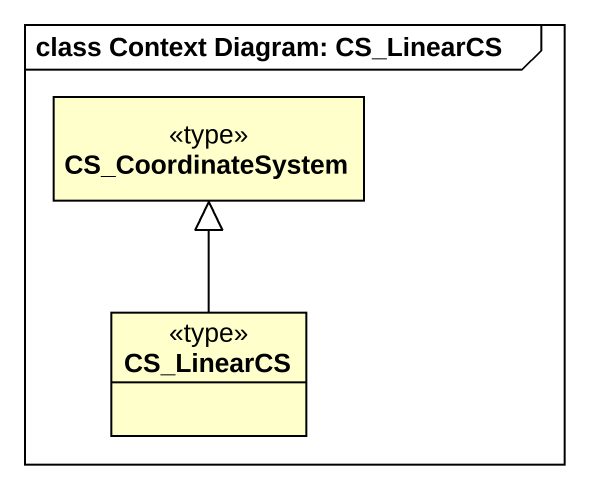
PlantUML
@startuml
mainframe class Context Diagram: CS_LinearCS
hide circle
hide empty members
class CS_CoordinateSystem <<type>>
class CS_LinearCS <<type>>
CS_LinearCS -up-|> CS_CoordinateSystem
@enduml
